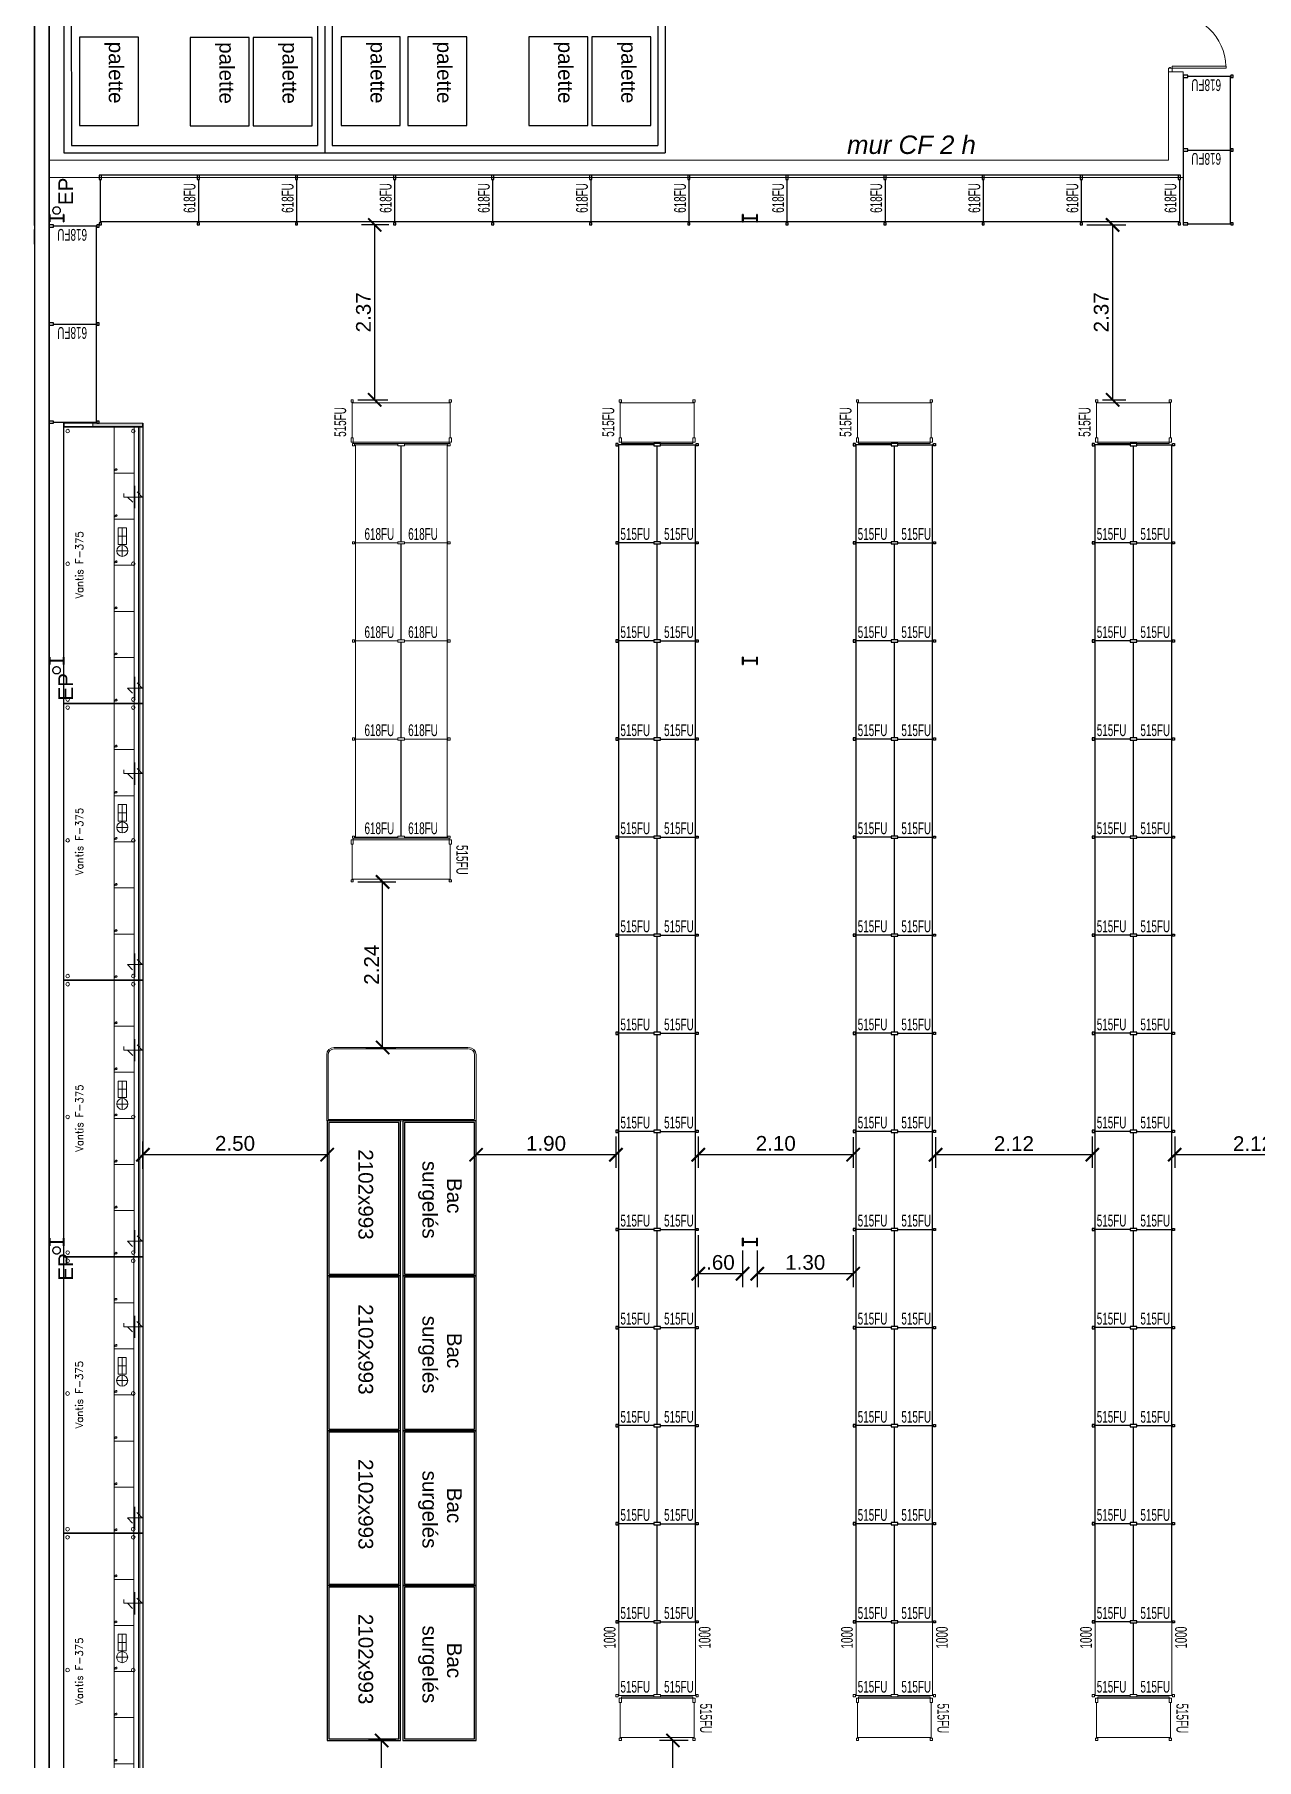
# Model space of a CAD drawing. Header units: millimetres. Extents: x 15590 to 15992, y 1055 to 1132.
# Drawn here: x 15648.1 to 15664.67, y 1081.36 to 1104.75 of the extents above; entities that cross this region are included whole.
import ezdxf
from ezdxf.enums import TextEntityAlignment as Align

# ---------------------------------------------------------------- set-up
doc = ezdxf.new("R2010")
doc.units = ezdxf.units.MM
doc.header["$MEASUREMENT"] = 0
doc.linetypes.add('Tirets', pattern=[0.004586, 0.002822, -0.001764])
doc.layers.get('0').update_dxf_attribs({"lineweight": 9})
doc.layers.add('DM cloison', color=7, linetype='Continuous', lineweight=9)
doc.layers.add('DM porte', color=7, linetype='Continuous', lineweight=9)
for name, color, linetype in [('EP', 7, 'Continuous'), ('FAMILLES', 8, 'Continuous'), ('frais', 5, 'Continuous'), ('GOND', 6, 'Continuous'), ('gondole', 6, 'Continuous'), ('Gondoles.VETTI', 7, 'Continuous'), ('murs exterieurs.P', 7, 'Continuous'), ('murs interieurs.P', 7, 'Continuous'), ('objet', 7, 'Continuous'), ('palette', 8, 'Continuous'), ('structure', 7, 'Continuous'), ('surgeles', 4, 'Continuous'), ('texte.VETTI', 7, 'Continuous')]:
    doc.layers.add(name, color=color, linetype=linetype)
doc.styles.add('GENERATED_STYLE_2', font='')
doc.styles.add('GENERATED_STYLE_3', font='')
doc.styles.get("Standard").update_dxf_attribs({"font": 'swiss.ttf', "height": 0.2})
doc.styles.add('txt', font='txt_____.ttf', dxfattribs={"height": 0.2})
doc.styles.get('GENERATED_STYLE_2').set_extended_font_data('Arial Occidental')
doc.styles.get('GENERATED_STYLE_3').set_extended_font_data('Arial Occidental', italic=True)
doc.dimstyles.get("Standard").update_dxf_attribs({"dimtxt": 0.2, "dimasz": 0.18, "dimexe": 0.18, "dimexo": 0.0625, "dimgap": 0.05, "dimtad": 1, "dimzin": 4, "dimdsep": 46, "dimtxsty": 'Standard', "dimblk": 'ARCHTICK', "dimcen": 0.09, "dimadec": 0, "dimazin": 0, "dimtfac": 1, "dimtofl": 0, "dimtmove": 0, "dimatfit": 3, "dimfxl": 1, "dimtolj": 1, "dimtzin": 0, "dimarcsym": 0})

# ---------------------------------------------------------------- blocks, each defined once
blk = doc.blocks.new('M618FU-1330')
for points in [[(-0.637, 1.345), (-0.647, 1.345), (-0.647, 1.36), (-0.677, 1.36), (-0.677, 1.33), (-0.647, 1.33), (-0.647, 1.345), (-0.637, 1.345)], [(-0.06, 1.345), (-0.637, 1.345)], [(-0.636, 0.015), (-0.636, 1.345)], [(-0.637, 0.015), (-0.647, 0.015), (-0.647, 0.03), (-0.677, 0.03), (-0.677, 0), (-0.647, 0), (-0.647, 0.015), (-0.637, 0.015)], [(-0.06, 0.015), (-0.637, 0.015)]]:
    blk.add_lwpolyline(points)
for points in [[(-0.06, 1.33), (0, 1.33), (0, 1.36), (-0.06, 1.36)], [(-0.06, 0), (0, 0), (0, 0.03), (-0.06, 0.03)]]:
    blk.add_lwpolyline(points, close=True)
at = {"color": 7, "lineweight": 25}
blk.add_lwpolyline([(0, 0.03), (0, 1.33)], dxfattribs=at)
at = {"color": 151, "lineweight": 15, "width": 0.6}
blk.add_text('618FU', height=0.16, dxfattribs=at).set_placement((-0.11, 0.135), align=Align.MIDDLE_RIGHT)
blk = doc.blocks.new('2.10')
for points in [[(0, 1.027), (2.102, 1.027), (2.102, 2.02), (0, 2.02)], [(0.02, 1.047), (2.082, 1.047), (2.082, 2), (0.02, 2)], [(0, 0), (2.102, 0), (2.102, 0.993), (0, 0.993)], [(0.02, 0.02), (2.082, 0.02), (2.082, 0.973), (0.02, 0.973)]]:
    blk.add_lwpolyline(points, close=True)
at = {"insert": (0.542, 1.826), "char_height": 0.2, "attachment_point": 1}
blk.add_mtext('   Bac \\Psurgelés', dxfattribs=at)
at = {"insert": (0.385, 0.623), "char_height": 0.5, "width": 1.42864, "attachment_point": 1}
blk.add_mtext('{\\H0.4x;2102x993}', dxfattribs=at)
blk = doc.blocks.new('*U16')
at = {"layer": 'DM porte'}
for p, q in [((0, 0), (-50, 0)), ((0, -50), (0, 0)), ((-1560, 0), (-1510, 0)), ((-1560, -50), (-1560, 0)), ((-1510, -50), (-1560, -50)), ((-1510, 0), (-1510, -50)), ((-1510, -15), (-1505, -15)), ((-1505, -25), (-1510, -25)), ((-1510, -50), (-1510, -780)), ((-1510, -50), (-1485, -50)), ((-1505, -15), (-1505, -25)), ((-1485, -50), (-1485, -780)), ((-75, -50), (-75, -780)), ((-50, -50), (-75, -50)), ((-50, -15), (-55, -15)), ((-55, -15), (-55, -25)), ((-55, -25), (-50, -25)), ((-50, 0), (-50, -50)), ((-50, -50), (-50, -780)), ((-50, -50), (0, -50)), ((-1485, -780), (-1510, -780)), ((-75, -780), (-50, -780))]:
    blk.add_line(p, q, dxfattribs=at)
for centre, start, end in [((-1510, -50), 271.9626, 0), ((-50, -50), 180, 268.0374)]:
    blk.add_arc(centre, 730, start, end, dxfattribs=at)
blk = doc.blocks.new('A$C72C830AC')
at = {"layer": 'GOND', "color": 7, "lineweight": 25}
blk.add_lwpolyline([(0, 1.03), (0, 0.03)], dxfattribs=at)
at = {"layer": 'GOND'}
for points in [[(0.06, 1.03), (0, 1.03), (0, 1), (0.06, 1)], [(0.06, 0.03), (0, 0.03), (0, 0), (0.06, 0)]]:
    blk.add_lwpolyline(points, close=True, dxfattribs=at)
for points in [[(0.06, 1.015), (0.636, 1.015)], [(0.636, 1.015), (0.646, 1.015), (0.646, 1), (0.676, 1), (0.676, 1.03), (0.646, 1.03), (0.646, 1.015), (0.636, 1.015)], [(0.636, 1.015), (0.636, 0.015)], [(0.06, 0.015), (0.636, 0.015)], [(0.636, 0.015), (0.646, 0.015), (0.646, 0), (0.676, 0), (0.676, 0.03), (0.646, 0.03), (0.646, 0.015), (0.636, 0.015)]]:
    blk.add_lwpolyline(points, dxfattribs=at)
at = {"color": 151, "lineweight": 15, "width": 0.6}
blk.add_text('618FU', height=0.16, rotation=180, dxfattribs=at).set_placement((0.11, 0.895), align=Align.MIDDLE_RIGHT)
blk = doc.blocks.new('_ArchTick')
at = {"color": 0, "linetype": 'ByBlock', "const_width": 0.15}
blk.add_lwpolyline([(-0.5, -0.5), (0.5, 0.5)], dxfattribs=at)
blk = doc.blocks.new('*D79')
at = {"color": 0, "lineweight": -2, "transparency": 16777216}
for p, q in [((15652.905, 1102.168), (15652.534, 1102.168)), ((15652.714, 1099.796), (15652.714, 1102.168)), ((15652.485, 1099.796), (15652.894, 1099.796))]:
    blk.add_line(p, q, dxfattribs=at)
at = {"layer": 'DEFPOINTS', "color": 0, "transparency": 16777216}
for p in [(15652.714, 1102.168), (15652.968, 1102.168), (15652.423, 1099.796)]:
    blk.add_point(p, dxfattribs=at)
at = {"color": 0, "lineweight": -2, "transparency": 16777216, "xscale": 0.18, "yscale": 0.18, "zscale": 0.18}
for p, rotation in [((15652.714, 1102.168), 90), ((15652.714, 1099.796), 270)]:
    blk.add_blockref('_ArchTick', p, dxfattribs=dict(at, rotation=rotation))
at = {"color": 0, "transparency": 16777216, "insert": (15652.562, 1100.982), "char_height": 0.2, "attachment_point": 5, "rotation": 90}
blk.add_mtext('\\A1;2.37', dxfattribs=at)
blk = doc.blocks.new('*D80')
at = {"color": 0, "lineweight": -2, "transparency": 16777216}
for p, q in [((15652.999, 1081.619), (15652.628, 1081.619)), ((15652.808, 1079.118), (15652.808, 1081.619)), ((15653.06, 1079.118), (15652.628, 1079.118))]:
    blk.add_line(p, q, dxfattribs=at)
at = {"layer": 'DEFPOINTS', "color": 0, "transparency": 16777216}
for p in [(15652.808, 1081.619), (15653.062, 1081.619), (15653.122, 1079.118)]:
    blk.add_point(p, dxfattribs=at)
at = {"color": 0, "lineweight": -2, "transparency": 16777216, "xscale": 0.18, "yscale": 0.18, "zscale": 0.18}
for p, rotation in [((15652.808, 1081.619), 90), ((15652.808, 1079.118), 270)]:
    blk.add_blockref('_ArchTick', p, dxfattribs=dict(at, rotation=rotation))
at = {"color": 0, "transparency": 16777216, "insert": (15652.655, 1080.368), "char_height": 0.2, "attachment_point": 5, "rotation": 90}
blk.add_mtext('\\A1;2.50', dxfattribs=at)
blk = doc.blocks.new('*D136')
at = {"color": 0, "lineweight": -2, "transparency": 16777216}
for p, q in [((15649.571, 1089.369), (15649.571, 1089.741)), ((15652.07, 1089.822), (15652.07, 1089.381)), ((15652.07, 1089.561), (15649.571, 1089.561))]:
    blk.add_line(p, q, dxfattribs=at)
at = {"layer": 'DEFPOINTS', "color": 0, "transparency": 16777216}
for p in [(15652.07, 1089.884), (15649.571, 1089.561), (15649.571, 1089.307)]:
    blk.add_point(p, dxfattribs=at)
at = {"color": 0, "lineweight": -2, "transparency": 16777216, "xscale": 0.18, "yscale": 0.18, "zscale": 0.18, "rotation": 180}
blk.add_blockref('_ArchTick', (15649.571, 1089.561), dxfattribs=at)
at = {"color": 0, "lineweight": -2, "transparency": 16777216, "xscale": 0.18, "yscale": 0.18, "zscale": 0.18}
blk.add_blockref('_ArchTick', (15652.07, 1089.561), dxfattribs=at)
at = {"color": 0, "transparency": 16777216, "insert": (15650.82, 1089.713), "char_height": 0.2, "attachment_point": 5}
blk.add_mtext('\\A1;2.50', dxfattribs=at)
blk = doc.blocks.new('*D140')
at = {"color": 0, "lineweight": -2, "transparency": 16777216}
for p, q in [((15662.37, 1102.168), (15662.898, 1102.168)), ((15662.718, 1102.168), (15662.718, 1099.796)), ((15662.579, 1099.796), (15662.898, 1099.796))]:
    blk.add_line(p, q, dxfattribs=at)
at = {"layer": 'DEFPOINTS', "color": 0, "transparency": 16777216}
for p in [(15662.308, 1102.168), (15662.516, 1099.796), (15662.718, 1099.796)]:
    blk.add_point(p, dxfattribs=at)
at = {"color": 0, "lineweight": -2, "transparency": 16777216, "xscale": 0.18, "yscale": 0.18, "zscale": 0.18}
for p, rotation in [((15662.718, 1102.168), 90), ((15662.718, 1099.796), 270)]:
    blk.add_blockref('_ArchTick', p, dxfattribs=dict(at, rotation=rotation))
at = {"color": 0, "transparency": 16777216, "insert": (15662.565, 1100.982), "char_height": 0.2, "attachment_point": 5, "rotation": 90}
blk.add_mtext('\\A1;2.37', dxfattribs=at)
blk = doc.blocks.new('A$C0ED850CC')
at = {"layer": 'palette'}
blk.add_lwpolyline([(0, 0.8), (0, 0), (1.2, 0), (1.2, 0.8)], close=True, dxfattribs=at)
at = {"layer": 'palette', "insert": (0.063, 0.598), "char_height": 0.2, "width": 0.96772, "attachment_point": 1}
blk.add_mtext('palette', dxfattribs=at)
blk = doc.blocks.new('PALETTE')
at = {"layer": 'frais'}
blk.add_blockref('A$C0ED850CC', (-1.2, 0), dxfattribs=at)
blk = doc.blocks.new('VANTIS 375')
at = {"color": 4}
for p, q in [((-1.875, -1.07), (-1.875, 0)), ((-1.875, 0), (1.875, 0)), ((1.875, -1.07), (1.875, 0)), ((1.875, 0), (1.875, -1.07)), ((-1.875, -0.68), (1.875, -0.68)), ((-1.837, -0.711), (-1.846, -0.68)), ((-1.819, -0.701), (-1.846, -0.68)), ((-1.25, -0.68), (-1.25, -0.95)), ((-1.212, -0.711), (-1.221, -0.68)), ((-1.194, -0.701), (-1.221, -0.68)), ((-0.625, -0.68), (-0.625, -0.95)), ((-0.587, -0.711), (-0.596, -0.68)), ((-0.569, -0.701), (-0.596, -0.68)), ((0, -0.68), (0, -0.95)), ((0.038, -0.711), (0.029, -0.68)), ((0.056, -0.701), (0.029, -0.68)), ((0.625, -0.68), (0.625, -0.95)), ((0.663, -0.711), (0.654, -0.68)), ((0.681, -0.701), (0.654, -0.68)), ((1.25, -0.68), (1.25, -0.95)), ((1.288, -0.712), (1.279, -0.68)), ((1.306, -0.701), (1.279, -0.68)), ((-1.665, -0.861), (-1.736, -0.931)), ((-1.665, -0.96), (-1.665, -0.861)), ((0.12, -0.79), (0.27, -0.79)), ((0.195, -0.715), (0.195, -0.865)), ((0.395, -0.734), (0.282, -0.734)), ((0.282, -0.734), (0.282, -0.79)), ((0.282, -0.79), (0.282, -0.846)), ((0.282, -0.79), (0.395, -0.79)), ((0.282, -0.846), (0.395, -0.846)), ((0.507, -0.734), (0.395, -0.734)), ((0.395, -0.79), (0.395, -0.734)), ((0.395, -0.79), (0.507, -0.79)), ((0.395, -0.846), (0.395, -0.79)), ((0.507, -0.846), (0.395, -0.846)), ((0.507, -0.79), (0.507, -0.734)), ((0.507, -0.79), (0.507, -0.846)), ((0.925, -0.861), (0.854, -0.932)), ((0.925, -0.861), (0.925, -0.811)), ((0.925, -0.811), (0.975, -0.811)), ((0.925, -0.96), (0.925, -0.861)), ((-1.875, -0.95), (1.875, -0.95)), ((-1.875, -1.01), (1.875, -1.01)), ((-1.875, -1.03), (1.875, -1.03)), ((-1.875, -1.07), (1.875, -1.07)), ((-1.815, -0.96), (-1.515, -0.96)), ((-1.665, -0.96), (-1.665, -1.061)), ((-1.665, -1.061), (-1.594, -0.99)), ((0.775, -0.96), (1.075, -0.96)), ((0.925, -0.96), (0.925, -1.061)), ((0.925, -1.061), (0.996, -0.99))]:
    blk.add_line(p, q, dxfattribs=at)
at = {"color": 4, "lineweight": 30}
for p, q in [((-1.875, 0), (1.875, 0)), ((-1.875, -1.07), (-1.875, 0)), ((-1.875, 0), (-1.875, -1.07)), ((1.875, 0), (1.875, -1.07)), ((1.875, -1.07), (-1.875, -1.07))]:
    blk.add_line(p, q, dxfattribs=at)
at = {"color": 4}
for centre, radius in [((-1.82, -0.05), 0.025), ((0.02, -0.05), 0.025), ((1.82, -0.05), 0.025), ((-1.82, -0.94), 0.025), ((0.02, -0.94), 0.025), ((0.195, -0.79), 0.075), ((1.82, -0.94), 0.025)]:
    blk.add_circle(centre, radius, dxfattribs=at)
for centre in [(-1.826, -0.709), (-1.201, -0.709), (-0.576, -0.709), (0.049, -0.709), (0.674, -0.709), (1.299, -0.709)]:
    blk.add_arc(centre, 0.0108, 191.7205, 48.0082, dxfattribs=at)
at = {"color": 4, "lineweight": 5, "style": 'txt'}
blk.add_text('Vantis F-375', height=0.1, rotation=359.9954, dxfattribs=at).set_placement((0.004, -0.206), align=Align.MIDDLE)
blk = doc.blocks.new('JOUE VANTIS')
blk.add_hatch(color=4).paths.add_polyline_path([(-0.05, -0.68), (0, -0.68), (0, 0), (-0.05, 0)])
at = {"color": 4, "lineweight": 35}
for p, q in [((0, 0.39), (-0.05, 0.39)), ((-0.05, 0.39), (-0.05, -0.68)), ((-0.05, -0.68), (0, -0.68))]:
    blk.add_line(p, q, dxfattribs=at)
at = {"color": 4}
for p, q in [((0, -0.68), (0, 0.39)), ((0, 0), (-0.05, 0))]:
    blk.add_line(p, q, dxfattribs=at)
blk = doc.blocks.new('*D167')
at = {"color": 0, "lineweight": -2, "transparency": 16777216}
for p, q in [((15652.485, 1093.259), (15653.001, 1093.259)), ((15652.821, 1091.015), (15652.821, 1093.259)), ((15652.592, 1091.015), (15653.001, 1091.015))]:
    blk.add_line(p, q, dxfattribs=at)
at = {"layer": 'DEFPOINTS', "color": 0, "transparency": 16777216}
for p in [(15652.423, 1093.259), (15652.821, 1093.259), (15652.529, 1091.015)]:
    blk.add_point(p, dxfattribs=at)
at = {"color": 0, "lineweight": -2, "transparency": 16777216, "xscale": 0.18, "yscale": 0.18, "zscale": 0.18}
for p, rotation in [((15652.821, 1093.259), 90), ((15652.821, 1091.015), 270)]:
    blk.add_blockref('_ArchTick', p, dxfattribs=dict(at, rotation=rotation))
at = {"color": 0, "transparency": 16777216, "insert": (15652.671, 1092.137), "char_height": 0.2, "attachment_point": 5, "rotation": 90}
blk.add_mtext('\\A1;2.24', dxfattribs=at)
blk = doc.blocks.new('*D168')
at = {"color": 0, "lineweight": -2, "transparency": 16777216}
for p, q in [((15654.088, 1089.369), (15654.088, 1089.741)), ((15655.984, 1089.806), (15655.984, 1089.381)), ((15655.984, 1089.561), (15654.088, 1089.561))]:
    blk.add_line(p, q, dxfattribs=at)
at = {"layer": 'DEFPOINTS', "color": 0, "transparency": 16777216}
for p in [(15655.984, 1089.868), (15654.088, 1089.561), (15654.088, 1089.307)]:
    blk.add_point(p, dxfattribs=at)
at = {"color": 0, "lineweight": -2, "transparency": 16777216, "xscale": 0.18, "yscale": 0.18, "zscale": 0.18, "rotation": 180}
blk.add_blockref('_ArchTick', (15654.088, 1089.561), dxfattribs=at)
at = {"color": 0, "lineweight": -2, "transparency": 16777216, "xscale": 0.18, "yscale": 0.18, "zscale": 0.18}
blk.add_blockref('_ArchTick', (15655.984, 1089.561), dxfattribs=at)
at = {"color": 0, "transparency": 16777216, "insert": (15655.036, 1089.713), "char_height": 0.2, "attachment_point": 5}
blk.add_mtext('\\A1;1.90', dxfattribs=at)
blk = doc.blocks.new('*D169')
at = {"color": 0, "lineweight": -2, "transparency": 16777216}
for p, q in [((15660.318, 1089.8), (15660.318, 1089.381)), ((15662.443, 1089.806), (15662.443, 1089.381)), ((15662.443, 1089.561), (15660.318, 1089.561))]:
    blk.add_line(p, q, dxfattribs=at)
at = {"layer": 'DEFPOINTS', "color": 0, "transparency": 16777216}
for p in [(15660.318, 1089.862), (15662.443, 1089.868), (15660.318, 1089.561)]:
    blk.add_point(p, dxfattribs=at)
at = {"color": 0, "lineweight": -2, "transparency": 16777216, "xscale": 0.18, "yscale": 0.18, "zscale": 0.18, "rotation": 180}
blk.add_blockref('_ArchTick', (15660.318, 1089.561), dxfattribs=at)
at = {"color": 0, "lineweight": -2, "transparency": 16777216, "xscale": 0.18, "yscale": 0.18, "zscale": 0.18}
blk.add_blockref('_ArchTick', (15662.443, 1089.561), dxfattribs=at)
at = {"color": 0, "transparency": 16777216, "insert": (15661.38, 1089.711), "char_height": 0.2, "attachment_point": 5}
blk.add_mtext('\\A1;2.12', dxfattribs=at)
blk = doc.blocks.new('*D172')
at = {"color": 0, "lineweight": -2, "transparency": 16777216}
for p, q in [((15663.56, 1089.806), (15663.56, 1089.381)), ((15665.684, 1089.8), (15665.684, 1089.381)), ((15665.684, 1089.561), (15663.56, 1089.561))]:
    blk.add_line(p, q, dxfattribs=at)
at = {"layer": 'DEFPOINTS', "color": 0, "transparency": 16777216}
for p in [(15663.56, 1089.868), (15665.684, 1089.862), (15663.56, 1089.561)]:
    blk.add_point(p, dxfattribs=at)
at = {"color": 0, "lineweight": -2, "transparency": 16777216, "xscale": 0.18, "yscale": 0.18, "zscale": 0.18, "rotation": 180}
blk.add_blockref('_ArchTick', (15663.56, 1089.561), dxfattribs=at)
at = {"color": 0, "lineweight": -2, "transparency": 16777216, "xscale": 0.18, "yscale": 0.18, "zscale": 0.18}
blk.add_blockref('_ArchTick', (15665.684, 1089.561), dxfattribs=at)
at = {"color": 0, "transparency": 16777216, "insert": (15664.622, 1089.711), "char_height": 0.2, "attachment_point": 5}
blk.add_mtext('\\A1;2.12', dxfattribs=at)
blk = doc.blocks.new('G515-515FU-1330')
for points in [[(-0.518, 1.345), (-0.528, 1.345), (-0.528, 1.36), (-0.558, 1.36), (-0.558, 1.33), (-0.528, 1.33), (-0.528, 1.345), (-0.518, 1.345)], [(-0.045, 1.345), (-0.518, 1.345)], [(-0.518, 0.015), (-0.518, 1.345)], [(0.045, 1.345), (0.518, 1.345)], [(0.518, 1.345), (0.528, 1.345), (0.528, 1.36), (0.558, 1.36), (0.558, 1.33), (0.528, 1.33), (0.528, 1.345), (0.518, 1.345)], [(0.518, 0.015), (0.518, 1.345)], [(-0.518, 0.015), (-0.528, 0.015), (-0.528, 0.03), (-0.558, 0.03), (-0.558, 0), (-0.528, 0), (-0.528, 0.015), (-0.518, 0.015)], [(-0.045, 0.015), (-0.518, 0.015)], [(0.045, 0.015), (0.518, 0.015)], [(0.518, 0.015), (0.528, 0.015), (0.528, 0.03), (0.558, 0.03), (0.558, 0), (0.528, 0), (0.528, 0.015), (0.518, 0.015)]]:
    blk.add_lwpolyline(points)
for points in [[(-0.045, 1.33), (0.045, 1.33), (0.045, 1.36), (-0.045, 1.36)], [(-0.045, 0), (0.045, 0), (0.045, 0.03), (-0.045, 0.03)]]:
    blk.add_lwpolyline(points, close=True)
at = {"color": 7, "lineweight": 25}
blk.add_lwpolyline([(0, 0.03), (0, 1.33)], dxfattribs=at)
blk.add_lwpolyline([(0, 0.03), (0, 1.33)], dxfattribs=at)
at = {"color": 151, "lineweight": 15, "width": 0.6}
for p in [(-0.095, 0.135), (0.497, 0.135)]:
    blk.add_text('515FU', height=0.16, dxfattribs=at).set_placement(p, align=Align.MIDDLE_RIGHT)
blk = doc.blocks.new('TG 515X100')
at = {"color": 6}
for p, q in [((-0.5, 0.553), (0.5, 0.553)), ((0.5, 0.553), (0.5, 0.08)), ((-0.515, 0.02), (-0.515, 0.08)), ((-0.515, 0.08), (-0.485, 0.08)), ((-0.485, 0.02), (-0.515, 0.02)), ((-0.485, 0.08), (-0.485, 0.02)), ((-0.485, 0), (-0.485, 0.02)), ((-0.485, 0.02), (0.485, 0.02)), ((-0.485, 0), (0.485, 0)), ((0.515, 0.08), (0.485, 0.08)), ((0.485, 0.08), (0.485, 0.02)), ((0.485, 0.02), (0.515, 0.02)), ((0.485, 0.02), (0.485, 0)), ((0.515, 0.02), (0.515, 0.08))]:
    blk.add_line(p, q, dxfattribs=at)
for points in [[(-0.5, 0.553), (-0.5, 0.563), (-0.485, 0.563), (-0.485, 0.593), (-0.515, 0.593), (-0.515, 0.563), (-0.5, 0.563), (-0.5, 0.553)], [(-0.5, 0.08), (-0.5, 0.553)], [(0.5, 0.553), (0.5, 0.563), (0.515, 0.563), (0.515, 0.593), (0.485, 0.593), (0.485, 0.563), (0.5, 0.563), (0.5, 0.553)]]:
    blk.add_lwpolyline(points, dxfattribs=at)
at = {"color": 151, "lineweight": 15, "width": 0.6}
blk.add_text('515FU', height=0.16, rotation=90, dxfattribs=at).set_placement((-0.662, 0.495), align=Align.MIDDLE_RIGHT)
blk = doc.blocks.new('*D180')
at = {"color": 0, "lineweight": -2, "transparency": 16777216}
for p, q in [((15659.201, 1088.47), (15659.201, 1087.767)), ((15657.901, 1088.264), (15657.901, 1087.767)), ((15659.201, 1087.947), (15657.901, 1087.947))]:
    blk.add_line(p, q, dxfattribs=at)
at = {"layer": 'DEFPOINTS', "color": 0, "transparency": 16777216}
for p in [(15659.201, 1088.532), (15657.901, 1088.327), (15657.901, 1087.947)]:
    blk.add_point(p, dxfattribs=at)
at = {"color": 0, "lineweight": -2, "transparency": 16777216, "xscale": 0.18, "yscale": 0.18, "zscale": 0.18, "rotation": 180}
blk.add_blockref('_ArchTick', (15657.901, 1087.947), dxfattribs=at)
at = {"color": 0, "lineweight": -2, "transparency": 16777216, "xscale": 0.18, "yscale": 0.18, "zscale": 0.18}
blk.add_blockref('_ArchTick', (15659.201, 1087.947), dxfattribs=at)
at = {"color": 0, "transparency": 16777216, "insert": (15658.551, 1088.099), "char_height": 0.2, "attachment_point": 5}
blk.add_mtext('\\A1;1.30', dxfattribs=at)
blk = doc.blocks.new('*D179')
at = {"color": 0, "lineweight": -2, "transparency": 16777216}
for p, q in [((15657.101, 1088.47), (15657.101, 1087.767)), ((15657.701, 1088.264), (15657.701, 1087.767)), ((15657.701, 1087.947), (15657.101, 1087.947))]:
    blk.add_line(p, q, dxfattribs=at)
at = {"layer": 'DEFPOINTS', "color": 0, "transparency": 16777216}
for p in [(15657.101, 1088.532), (15657.701, 1088.327), (15657.101, 1087.947)]:
    blk.add_point(p, dxfattribs=at)
at = {"color": 0, "lineweight": -2, "transparency": 16777216, "xscale": 0.18, "yscale": 0.18, "zscale": 0.18, "rotation": 180}
blk.add_blockref('_ArchTick', (15657.101, 1087.947), dxfattribs=at)
at = {"color": 0, "lineweight": -2, "transparency": 16777216, "xscale": 0.18, "yscale": 0.18, "zscale": 0.18}
blk.add_blockref('_ArchTick', (15657.701, 1087.947), dxfattribs=at)
at = {"color": 0, "transparency": 16777216, "insert": (15657.401, 1088.099), "char_height": 0.2, "attachment_point": 5}
blk.add_mtext('\\A1;.60', dxfattribs=at)
blk = doc.blocks.new('*D181')
at = {"color": 0, "lineweight": -2, "transparency": 16777216}
for p, q in [((15657.101, 1089.806), (15657.101, 1089.381)), ((15659.201, 1089.8), (15659.201, 1089.381)), ((15659.201, 1089.561), (15657.101, 1089.561))]:
    blk.add_line(p, q, dxfattribs=at)
at = {"layer": 'DEFPOINTS', "color": 0, "transparency": 16777216}
for p in [(15657.101, 1089.868), (15659.201, 1089.862), (15657.101, 1089.561)]:
    blk.add_point(p, dxfattribs=at)
at = {"color": 0, "lineweight": -2, "transparency": 16777216, "xscale": 0.18, "yscale": 0.18, "zscale": 0.18, "rotation": 180}
blk.add_blockref('_ArchTick', (15657.101, 1089.561), dxfattribs=at)
at = {"color": 0, "lineweight": -2, "transparency": 16777216, "xscale": 0.18, "yscale": 0.18, "zscale": 0.18}
blk.add_blockref('_ArchTick', (15659.201, 1089.561), dxfattribs=at)
at = {"color": 0, "transparency": 16777216, "insert": (15658.151, 1089.713), "char_height": 0.2, "attachment_point": 5}
blk.add_mtext('\\A1;2.10', dxfattribs=at)
blk = doc.blocks.new('*D182')
at = {"color": 0, "lineweight": -2, "transparency": 16777216}
for p, q in [((15656.965, 1081.619), (15656.577, 1081.619)), ((15656.757, 1079.118), (15656.757, 1081.619)), ((15657.038, 1079.118), (15656.577, 1079.118))]:
    blk.add_line(p, q, dxfattribs=at)
at = {"layer": 'DEFPOINTS', "color": 0, "transparency": 16777216}
for p in [(15656.757, 1081.619), (15657.028, 1081.619), (15657.101, 1079.118)]:
    blk.add_point(p, dxfattribs=at)
at = {"color": 0, "lineweight": -2, "transparency": 16777216, "xscale": 0.18, "yscale": 0.18, "zscale": 0.18}
for p, rotation in [((15656.757, 1081.619), 90), ((15656.757, 1079.118), 270)]:
    blk.add_blockref('_ArchTick', p, dxfattribs=dict(at, rotation=rotation))
at = {"color": 0, "transparency": 16777216, "insert": (15656.605, 1080.368), "char_height": 0.2, "attachment_point": 5, "rotation": 90}
blk.add_mtext('\\A1;2.50', dxfattribs=at)
blk = doc.blocks.new('2P618X133')
at = {"color": 6}
for points in [[(-0.621, 1.345), (-0.631, 1.345), (-0.631, 1.36), (-0.662, 1.36), (-0.662, 1.33), (-0.631, 1.33), (-0.631, 1.345), (-0.621, 1.345)], [(-0.045, 1.345), (-0.621, 1.345)], [(-0.621, 0.015), (-0.621, 1.345)], [(0.045, 1.345), (0.621, 1.345)], [(0.621, 1.345), (0.631, 1.345), (0.631, 1.36), (0.662, 1.36), (0.662, 1.33), (0.631, 1.33), (0.631, 1.345), (0.621, 1.345)], [(0.621, 0.015), (0.621, 1.345)], [(-0.621, 0.015), (-0.631, 0.015), (-0.631, 0.03), (-0.662, 0.03), (-0.662, 0), (-0.631, 0), (-0.631, 0.015), (-0.621, 0.015)], [(-0.045, 0.015), (-0.621, 0.015)], [(0.045, 0.015), (0.621, 0.015)], [(0.621, 0.015), (0.631, 0.015), (0.631, 0.03), (0.662, 0.03), (0.662, 0), (0.631, 0), (0.631, 0.015), (0.621, 0.015)]]:
    blk.add_lwpolyline(points, dxfattribs=at)
for points in [[(-0.045, 1.33), (0.045, 1.33), (0.045, 1.36), (-0.045, 1.36)], [(-0.045, 0), (0.045, 0), (0.045, 0.03), (-0.045, 0.03)]]:
    blk.add_lwpolyline(points, close=True, dxfattribs=at)
at = {"color": 7, "lineweight": 25}
blk.add_lwpolyline([(0, 0.03), (0, 1.33)], dxfattribs=at)
blk.add_lwpolyline([(0, 0.03), (0, 1.33)], dxfattribs=at)
at = {"color": 151, "lineweight": 15, "width": 0.6}
for p in [(-0.095, 0.135), (0.497, 0.135)]:
    blk.add_text('618FU', height=0.16, dxfattribs=at).set_placement(p, align=Align.MIDDLE_RIGHT)
blk = doc.blocks.new('TG 515X133')
at = {"color": 6}
for p, q in [((-0.68, 0.02), (-0.68, 0.08)), ((-0.68, 0.08), (-0.65, 0.08)), ((-0.65, 0.02), (-0.68, 0.02)), ((-0.65, 0.08), (-0.65, 0.02)), ((-0.65, 0), (-0.65, 0.02)), ((-0.65, 0.02), (0.65, 0.02)), ((-0.65, 0), (0.65, 0)), ((0.68, 0.08), (0.65, 0.08)), ((0.65, 0.08), (0.65, 0.02)), ((0.65, 0.02), (0.68, 0.02)), ((0.65, 0.02), (0.65, 0)), ((0.68, 0.02), (0.68, 0.08))]:
    blk.add_line(p, q, dxfattribs=at)
for points in [[(-0.665, 0.5535), (-0.665, 0.5635), (-0.65, 0.5635), (-0.65, 0.5935), (-0.68, 0.5935), (-0.68, 0.5635), (-0.665, 0.5635), (-0.665, 0.5535)], [(-0.665, 0.08), (-0.665, 0.5535)], [(-0.665, 0.553), (0.665, 0.553)], [(0.665, 0.5535), (0.665, 0.5635), (0.68, 0.5635), (0.68, 0.5935), (0.65, 0.5935), (0.65, 0.5635), (0.665, 0.5635), (0.665, 0.5535)], [(0.665, 0.08), (0.665, 0.5535)]]:
    blk.add_lwpolyline(points, dxfattribs=at)
blk = doc.blocks.new('TG 515X133 1')
blk.add_blockref('TG 515X133', (0, 0))
at = {"color": 151, "lineweight": 15, "width": 0.6}
blk.add_text('515FU', height=0.16, rotation=90, dxfattribs=at).set_placement((-0.827, 0.495), align=Align.MIDDLE_RIGHT)
blk = doc.blocks.new('2P515X100')
at = {"color": 6}
for points in [[(-0.519, 1.015), (-0.529, 1.015), (-0.529, 1.03), (-0.558, 1.03), (-0.558, 1), (-0.529, 1), (-0.529, 1.015), (-0.519, 1.015)], [(-0.045, 1.015), (-0.519, 1.015)], [(-0.518, 0.015), (-0.518, 1.015)], [(0.045, 1.015), (0.519, 1.015)], [(0.518, 0.015), (0.518, 1.015)], [(0.519, 1.015), (0.529, 1.015), (0.529, 1.03), (0.558, 1.03), (0.558, 1), (0.529, 1), (0.529, 1.015), (0.519, 1.015)], [(-0.519, 0.015), (-0.529, 0.015), (-0.529, 0.03), (-0.558, 0.03), (-0.558, 0), (-0.529, 0), (-0.529, 0.015), (-0.519, 0.015)], [(-0.045, 0.015), (-0.519, 0.015)], [(0.045, 0.015), (0.519, 0.015)], [(0.519, 0.015), (0.529, 0.015), (0.529, 0.03), (0.558, 0.03), (0.558, 0), (0.529, 0), (0.529, 0.015), (0.519, 0.015)]]:
    blk.add_lwpolyline(points, dxfattribs=at)
for points in [[(-0.045, 1), (0.045, 1), (0.045, 1.03), (-0.045, 1.03)], [(-0.045, 0), (0.045, 0), (0.045, 0.03), (-0.045, 0.03)]]:
    blk.add_lwpolyline(points, close=True, dxfattribs=at)
at = {"color": 6, "lineweight": 25}
blk.add_lwpolyline([(0, 0.03), (0, 1)], dxfattribs=at)
blk.add_lwpolyline([(0, 0.03), (0, 1)], dxfattribs=at)
at = {"color": 151, "lineweight": 15, "width": 0.6}
for p in [(-0.644, 0.951), (0.644, 0.951)]:
    blk.add_text('1000', height=0.16, rotation=90, dxfattribs=at).set_placement(p, align=Align.MIDDLE_RIGHT)
for p in [(-0.095, 0.135), (0.497, 0.135)]:
    blk.add_text('515FU', height=0.16, dxfattribs=at).set_placement(p, align=Align.MIDDLE_RIGHT)

msp = doc.modelspace()

# ---------------------------------------------------------------- linework, layer by layer
for p, q in [((15663.476, 1104.245), (15663.676, 1104.245)), ((15663.476, 1104.245), (15663.476, 1103.044)), ((15663.676, 1104.245), (15663.676, 1102.844)), ((15648.301, 1103.044), (15663.476, 1103.044)), ((15648.301, 1102.811), (15663.676, 1102.811))]:
    msp.add_line(p, q)
at = {"color": 4}
for p, q in [((15652.063, 1090.915), (15652.063, 1090.019)), ((15652.083, 1090.915), (15652.083, 1090.039)), ((15654.068, 1090.039), (15654.068, 1090.915)), ((15654.088, 1090.019), (15654.088, 1090.915)), ((15652.063, 1090.019), (15654.083, 1090.019)), ((15652.07, 1090.019), (15654.09, 1090.019)), ((15652.083, 1090.039), (15654.063, 1090.039))]:
    msp.add_line(p, q, dxfattribs=at)
for points in [[(15653.983, 1091.015), (15652.163, 1091.015)], [(15653.983, 1090.995), (15652.163, 1090.995)]]:
    msp.add_lwpolyline(points, dxfattribs=at)
for centre, radius, start, end in [((15652.163, 1090.915), 0.1, 90, 180), ((15652.163, 1090.915), 0.08, 90, 180), ((15653.988, 1090.915), 0.1, 0, 90), ((15653.988, 1090.915), 0.08, 0, 90)]:
    msp.add_arc(centre, radius, start, end, dxfattribs=at)
at = {"layer": 'EP', "linetype": 'Tirets', "ltscale": 1000}
for centre in [(15648.401, 1102.363), (15648.401, 1096.129), (15648.401, 1088.263)]:
    msp.add_circle(centre, 0.05, dxfattribs=at)
at = {"layer": 'Gondoles.VETTI', "linetype": 'Continuous', "ltscale": 1000}
for p, q in [((15648.301, 1105.86), (15648.301, 1071.28)), ((15648.301, 1071.28), (15648.301, 1105.86))]:
    msp.add_line(p, q, dxfattribs=at)
at = {"layer": 'murs exterieurs.P', "linetype": 'Continuous', "ltscale": 1000, "flags": 128}
for points in [[(15648.101, 1115.159), (15648.101, 1070.51)], [(15648.301, 1070.51), (15648.301, 1115.159)]]:
    msp.add_lwpolyline(points, dxfattribs=at)
at = {"layer": 'murs interieurs.P', "linetype": 'Continuous', "ltscale": 1000, "flags": 128}
for points in [[(15648.101, 1102.16), (15648.101, 1111.762)], [(15648.101, 1101.906), (15648.101, 1102.106)]]:
    msp.add_lwpolyline(points, dxfattribs=at)
at = {"layer": 'structure', "color": 160, "linetype": 'Continuous', "lineweight": 35, "ltscale": 1000}
for p, q in [((15648.301, 1102.308), (15648.31, 1102.308)), ((15648.301, 1102.208), (15648.301, 1102.308)), ((15648.31, 1102.208), (15648.301, 1102.208)), ((15648.31, 1102.308), (15648.31, 1102.267)), ((15648.31, 1102.25), (15648.31, 1102.208)), ((15648.315, 1102.261), (15648.487, 1102.261)), ((15648.487, 1102.256), (15648.315, 1102.256)), ((15648.493, 1102.267), (15648.493, 1102.308)), ((15648.493, 1102.308), (15648.501, 1102.308)), ((15648.493, 1102.208), (15648.493, 1102.25)), ((15648.501, 1102.208), (15648.493, 1102.208)), ((15648.501, 1102.308), (15648.501, 1102.208)), ((15657.71, 1102.308), (15657.701, 1102.308)), ((15657.701, 1102.308), (15657.701, 1102.208)), ((15657.701, 1102.208), (15657.71, 1102.208)), ((15657.71, 1102.267), (15657.71, 1102.308)), ((15657.71, 1102.208), (15657.71, 1102.25)), ((15657.887, 1102.261), (15657.715, 1102.261)), ((15657.715, 1102.256), (15657.887, 1102.256)), ((15657.901, 1102.308), (15657.893, 1102.308)), ((15657.893, 1102.308), (15657.893, 1102.267)), ((15657.893, 1102.25), (15657.893, 1102.208)), ((15657.893, 1102.208), (15657.901, 1102.208)), ((15657.901, 1102.208), (15657.901, 1102.308)), ((15648.301, 1096.308), (15648.31, 1096.308)), ((15648.301, 1096.208), (15648.301, 1096.308)), ((15648.31, 1096.308), (15648.31, 1096.266)), ((15648.31, 1096.249), (15648.31, 1096.208)), ((15648.315, 1096.26), (15648.487, 1096.26)), ((15648.487, 1096.255), (15648.315, 1096.255)), ((15648.493, 1096.266), (15648.493, 1096.308)), ((15648.493, 1096.308), (15648.501, 1096.308)), ((15648.493, 1096.208), (15648.493, 1096.249)), ((15648.501, 1096.308), (15648.501, 1096.208)), ((15657.71, 1096.308), (15657.701, 1096.308)), ((15657.701, 1096.308), (15657.701, 1096.208)), ((15657.71, 1096.266), (15657.71, 1096.308)), ((15657.71, 1096.208), (15657.71, 1096.249)), ((15657.887, 1096.26), (15657.715, 1096.26)), ((15657.887, 1096.26), (15657.715, 1096.26)), ((15657.715, 1096.255), (15657.887, 1096.255)), ((15657.715, 1096.255), (15657.887, 1096.255)), ((15657.901, 1096.308), (15657.893, 1096.308)), ((15657.893, 1096.308), (15657.893, 1096.266)), ((15657.893, 1096.249), (15657.893, 1096.208)), ((15657.901, 1096.208), (15657.901, 1096.308)), ((15648.31, 1096.208), (15648.301, 1096.208)), ((15648.501, 1096.208), (15648.493, 1096.208)), ((15657.701, 1096.208), (15657.71, 1096.208)), ((15657.893, 1096.208), (15657.901, 1096.208)), ((15648.301, 1088.427), (15648.31, 1088.427)), ((15648.301, 1088.327), (15648.301, 1088.427)), ((15648.31, 1088.327), (15648.301, 1088.327)), ((15648.31, 1088.427), (15648.31, 1088.385)), ((15648.31, 1088.368), (15648.31, 1088.327)), ((15648.315, 1088.38), (15648.487, 1088.38)), ((15648.487, 1088.374), (15648.315, 1088.374)), ((15648.493, 1088.385), (15648.493, 1088.427)), ((15648.493, 1088.427), (15648.501, 1088.427)), ((15648.493, 1088.327), (15648.493, 1088.368)), ((15648.501, 1088.327), (15648.493, 1088.327)), ((15648.501, 1088.427), (15648.501, 1088.327)), ((15657.71, 1088.427), (15657.701, 1088.427)), ((15657.701, 1088.427), (15657.701, 1088.327)), ((15657.701, 1088.327), (15657.71, 1088.327)), ((15657.71, 1088.385), (15657.71, 1088.427)), ((15657.71, 1088.327), (15657.71, 1088.368)), ((15657.887, 1088.38), (15657.715, 1088.38)), ((15657.715, 1088.374), (15657.887, 1088.374)), ((15657.901, 1088.427), (15657.893, 1088.427)), ((15657.893, 1088.427), (15657.893, 1088.385)), ((15657.893, 1088.368), (15657.893, 1088.327)), ((15657.893, 1088.327), (15657.901, 1088.327)), ((15657.901, 1088.327), (15657.901, 1088.427))]:
    msp.add_line(p, q, dxfattribs=at)
for centre, start, end in [((15648.315, 1102.267), 180, 270), ((15648.315, 1102.25), 90, 180), ((15648.487, 1102.267), 270, 0), ((15648.487, 1102.25), 0, 90), ((15657.715, 1102.267), 180, 270), ((15657.715, 1102.25), 90, 180), ((15657.887, 1102.267), 270, 0), ((15657.887, 1102.25), 0, 90), ((15648.315, 1096.266), 180, 270), ((15648.315, 1096.249), 90, 180), ((15648.487, 1096.266), 270, 0), ((15648.487, 1096.249), 0, 90), ((15657.715, 1096.266), 180, 270), ((15657.715, 1096.249), 90, 180), ((15657.887, 1096.266), 270, 0), ((15657.887, 1096.249), 0, 90), ((15648.315, 1088.385), 180, 270), ((15648.315, 1088.368), 90, 180), ((15648.487, 1088.385), 270, 0), ((15648.487, 1088.368), 0, 90), ((15657.715, 1088.385), 180, 270), ((15657.715, 1088.368), 90, 180), ((15657.887, 1088.385), 270, 0), ((15657.887, 1088.368), 0, 90)]:
    msp.add_arc(centre, 0.0056, start, end, dxfattribs=at)
at = {"layer": 'surgeles'}
for p, q in [((15648.5, 1107.842), (15648.501, 1103.144)), ((15648.6, 1107.749), (15648.601, 1103.244)), ((15651.938, 1107.743), (15651.939, 1103.245)), ((15652.038, 1107.843), (15652.039, 1103.302)), ((15648.501, 1103.144), (15652.039, 1103.145)), ((15648.601, 1103.244), (15651.939, 1103.245))]:
    msp.add_line(p, q, dxfattribs=at)
at = {"layer": 'surgeles', "color": 5}
for p, q in [((15652.038, 1107.85), (15652.039, 1103.144)), ((15652.138, 1107.75), (15652.139, 1103.244)), ((15656.552, 1107.744), (15656.553, 1103.244)), ((15656.652, 1107.844), (15656.653, 1103.144)), ((15652.039, 1103.144), (15656.653, 1103.144)), ((15652.139, 1103.244), (15656.553, 1103.244))]:
    msp.add_line(p, q, dxfattribs=at)

# ---------------------------------------------------------------- block references
for name, p in [('TG 515X133 1', (15653.073, 1099.202)), ('TG 515X100', (15656.543, 1099.202)), ('TG 515X100', (15659.76, 1099.202)), ('TG 515X100', (15663.001, 1099.202)), ('2P618X133', (15653.073, 1097.842)), ('2P618X133', (15653.073, 1096.512)), ('2P618X133', (15653.073, 1095.182)), ('2P618X133', (15653.073, 1093.852)), ('2P515X100', (15656.543, 1082.212)), ('2P515X100', (15659.76, 1082.212)), ('2P515X100', (15663.001, 1082.212))]:
    msp.add_blockref(name, p)
for name, p, rotation in [('JOUE VANTIS', (15648.891, 1099.478), 90), ('VANTIS 375', (15648.501, 1097.553), 90), ('VANTIS 375', (15648.501, 1093.803), 90), ('TG 515X133 1', (15653.073, 1093.852), 180), ('VANTIS 375', (15648.501, 1090.053), 90), ('VANTIS 375', (15648.5, 1086.303), 90), ('VANTIS 375', (15648.5, 1082.553), 90), ('TG 515X100', (15656.543, 1082.212), 180), ('TG 515X100', (15659.76, 1082.212), 180), ('TG 515X100', (15663.001, 1082.212), 180)]:
    msp.add_blockref(name, p, dxfattribs=dict(rotation=rotation))
at = {"layer": 'DM cloison', "xscale": 0.001, "yscale": 0.001, "zscale": 0.001, "rotation": 90}
msp.add_blockref('*U16', (15663.476, 1105.805), dxfattribs=at)
at = {"layer": 'FAMILLES', "color": 5}
for p in [(15663.676, 1103.168), (15663.676, 1102.168)]:
    msp.add_blockref('A$C72C830AC', p, dxfattribs=at)
at = {"layer": 'gondole'}
for p, rotation in [((15650.338, 1102.844), 90), ((15651.668, 1102.844), 90), ((15652.998, 1102.844), 90), ((15654.328, 1102.844), 90), ((15655.658, 1102.844), 90), ((15656.988, 1102.844), 90), ((15658.318, 1102.844), 90), ((15659.648, 1102.844), 90), ((15660.978, 1102.844), 90), ((15662.308, 1102.844), 90), ((15663.638, 1102.844), 90), ((15648.301, 1102.168), 180), ((15648.301, 1100.838), 180)]:
    msp.add_blockref('M618FU-1330', p, dxfattribs=dict(at, rotation=rotation))
for p in [(15656.543, 1097.842), (15659.76, 1097.842), (15663.001, 1097.842), (15656.543, 1096.512), (15659.76, 1096.512), (15663.001, 1096.512), (15656.543, 1095.182), (15659.76, 1095.182), (15663.001, 1095.182), (15656.543, 1093.852), (15659.76, 1093.852), (15663.001, 1093.852), (15656.543, 1092.522), (15659.76, 1092.522), (15663.001, 1092.522), (15656.543, 1091.192), (15659.76, 1091.192), (15663.001, 1091.192), (15656.543, 1089.862), (15659.76, 1089.862), (15663.001, 1089.862), (15656.543, 1088.532), (15659.76, 1088.532), (15663.001, 1088.532), (15656.543, 1087.202), (15659.76, 1087.202), (15663.001, 1087.202), (15656.543, 1085.872), (15659.76, 1085.872), (15663.001, 1085.872), (15656.543, 1084.542), (15659.76, 1084.542), (15663.001, 1084.542), (15656.543, 1083.212), (15659.76, 1083.212), (15663.001, 1083.212)]:
    msp.add_blockref('G515-515FU-1330', p, dxfattribs=at)
at = {"layer": 'objet', "rotation": 269.9999999999999}
for p in [(15648.711, 1103.515), (15650.21, 1103.509), (15651.066, 1103.509), (15652.259, 1103.516), (15653.161, 1103.516), (15654.803, 1103.516), (15655.659, 1103.516)]:
    msp.add_blockref('PALETTE', p, dxfattribs=at)
at = {"layer": 'surgeles', "color": 4, "xscale": 0.9990634948840003, "yscale": 0.9990634948840003, "zscale": 0.9990634948840003, "rotation": 270}
msp.add_blockref('2.10', (15652.07, 1090.019), dxfattribs=at)
at = {"layer": 'surgeles', "color": 2, "xscale": 0.9990634948840003, "yscale": 0.9990634948840003, "zscale": 0.9990634948840003, "rotation": 270}
for p in [(15652.07, 1087.919), (15652.07, 1085.819), (15652.07, 1083.719)]:
    msp.add_blockref('2.10', p, dxfattribs=at)

# ---------------------------------------------------------------- texts
at = {"layer": 'EP', "linetype": 'Continuous', "char_height": 0.2, "attachment_point": 5, "rotation": 90, "style": 'GENERATED_STYLE_2'}
for insert in [(15648.525, 1102.622), (15648.525, 1095.905), (15648.525, 1088.038)]:
    msp.add_mtext('{EP}', dxfattribs=dict(at, insert=insert))
at = {"layer": 'texte.VETTI', "linetype": 'Continuous', "insert": (15659.991, 1103.253), "char_height": 0.25, "attachment_point": 5, "style": 'GENERATED_STYLE_3'}
msp.add_mtext('{mur CF 2 h}', dxfattribs=at)

# ---------------------------------------------------------------- dimensions: what is measured, and where the dimension line sits
for base, p1, p2, picture, middle in [((15652.714, 1102.168), (15652.423, 1099.796), (15652.968, 1102.168), '*D79', (15652.562, 1100.982)), ((15662.718, 1099.796), (15662.308, 1102.168), (15662.516, 1099.796), '*D140', (15662.565, 1100.982)), ((15652.821, 1093.259), (15652.529, 1091.015), (15652.423, 1093.259), '*D167', (15652.671, 1092.137)), ((15652.808, 1081.619), (15653.122, 1079.118), (15653.062, 1081.619), '*D80', (15652.655, 1080.368)), ((15656.757, 1081.619), (15657.101, 1079.118), (15657.028, 1081.619), '*D182', (15656.605, 1080.368))]:
    dim = msp.add_linear_dim(base=base, p1=p1, p2=p2, angle=90, dimstyle='Standard')
    dim.commit()
    dim.dimension.update_dxf_attribs({"geometry": picture, "text_midpoint": middle})
for base, p1, p2, picture, middle in [((15649.571, 1089.561), (15652.07, 1089.884), (15649.571, 1089.307), '*D136', (15650.82, 1089.713)), ((15654.088, 1089.561), (15655.984, 1089.868), (15654.088, 1089.307), '*D168', (15655.036, 1089.713)), ((15657.101, 1089.561), (15659.201, 1089.862), (15657.101, 1089.868), '*D181', (15658.151, 1089.713)), ((15660.3181, 1089.5605), (15662.4426, 1089.8685), (15660.3181, 1089.862), '*D169', (15661.3804, 1089.7105)), ((15663.56, 1089.561), (15665.684, 1089.862), (15663.56, 1089.868), '*D172', (15664.622, 1089.711)), ((15657.101, 1087.947), (15657.701, 1088.327), (15657.101, 1088.532), '*D179', (15657.401, 1088.099)), ((15657.901, 1087.947), (15659.201, 1088.532), (15657.901, 1088.327), '*D180', (15658.551, 1088.099))]:
    dim = msp.add_linear_dim(base=base, p1=p1, p2=p2, dimstyle='Standard')
    dim.commit()
    dim.dimension.update_dxf_attribs({"geometry": picture, "text_midpoint": middle})

doc.saveas('drawing.dxf')
